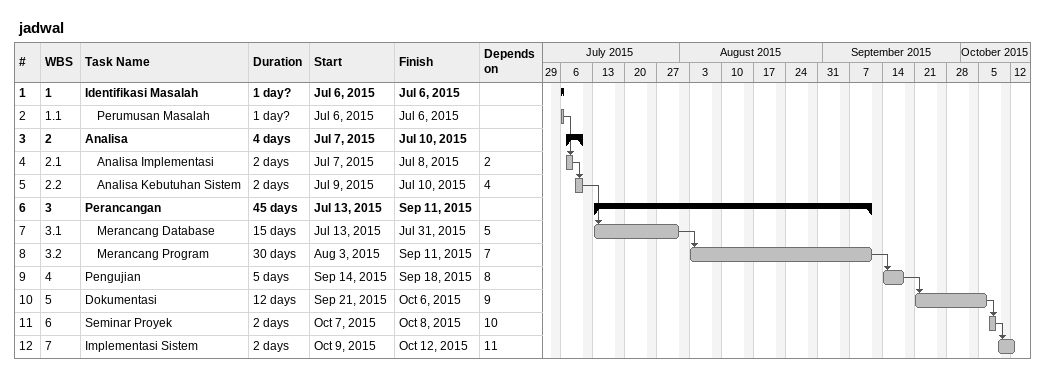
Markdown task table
jadwal

| ID | WBS | Task | Duration | Start | Finish | Predecessors |
|---|---|---|---|---|---|---|
| 1 | 1 | **Identifikasi Masalah** | 1d? | 2015-07-06 | 2015-07-06 |  |
| 2 | 1.1 | Perumusan Masalah | 1d? | 2015-07-06 | 2015-07-06 |  |
| 3 | 2 | **Analisa** | 4d | 2015-07-07 | 2015-07-10 |  |
| 4 | 2.1 | Analisa Implementasi | 2d | 2015-07-07 | 2015-07-08 | 2 |
| 5 | 2.2 | Analisa Kebutuhan Sistem | 2d | 2015-07-09 | 2015-07-10 | 4 |
| 6 | 3 | **Perancangan** | 45d | 2015-07-13 | 2015-09-11 |  |
| 7 | 3.1 | Merancang Database | 15d | 2015-07-13 | 2015-07-31 | 5 |
| 8 | 3.2 | Merancang Program | 30d | 2015-08-03 | 2015-09-11 | 7 |
| 9 | 4 | Pengujian | 5d | 2015-09-14 | 2015-09-18 | 8 |
| 10 | 5 | Dokumentasi | 12d | 2015-09-21 | 2015-10-06 | 9 |
| 11 | 6 | Seminar Proyek | 2d | 2015-10-07 | 2015-10-08 | 10 |
| 12 | 7 | Implementasi Sistem | 2d | 2015-10-09 | 2015-10-12 | 11 |
